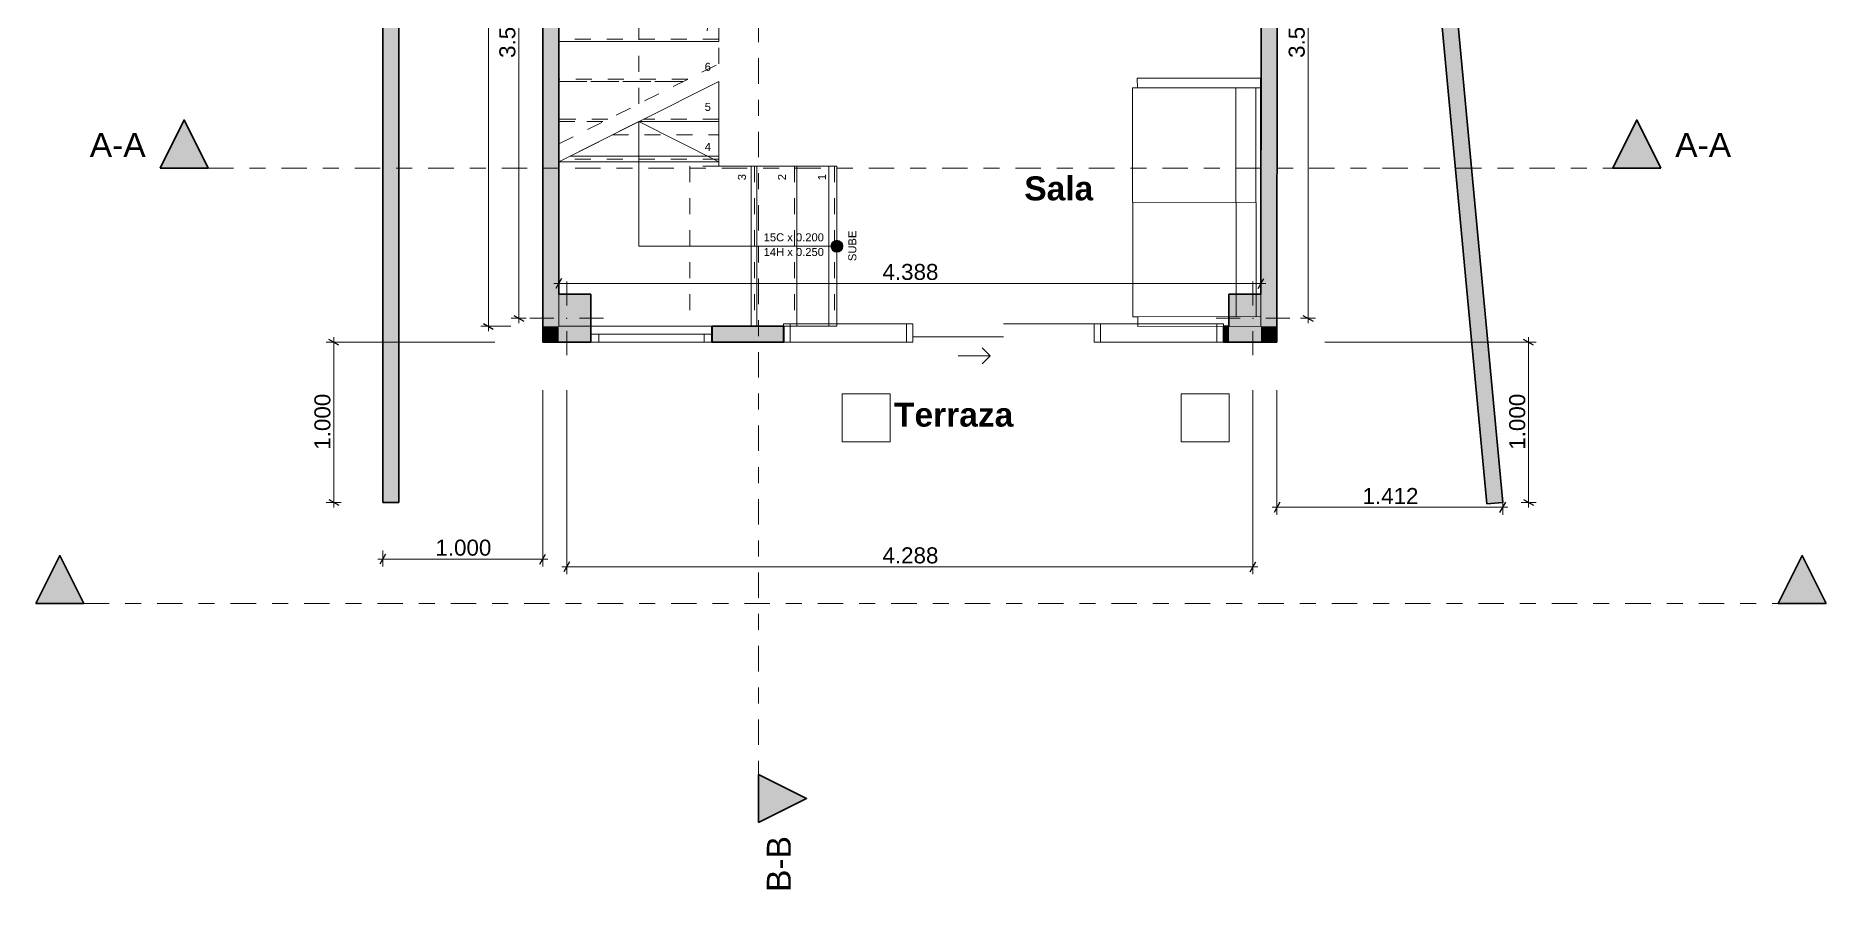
# Model space of a CAD drawing. Header units: metres. Extents: x -2.2 to 9, y -4.4 to 9.
# Drawn here: x -2.17 to 9.02, y -4.42 to 0.91 of the extents above; entities that cross this region are included whole.
import ezdxf

# ---------------------------------------------------------------- set-up
doc = ezdxf.new("R2010")
doc.units = ezdxf.units.M
doc.header["$MEASUREMENT"] = 0
for name, pattern in [('Punto & Rayas', [0.335139, 0.15875, -0.088194, 0, -0.088194]), ('Puntos densos', [0.088194, 0, -0.088194]), ('Rayas Pequeñas', [0.141111, 0.070556, -0.070556])]:
    doc.linetypes.add(name, pattern=pattern)
for name, color, linetype in [('Marcador - Secciones', 7, 'Continuous'), ('Nuevo_Cotas - General', 7, 'Continuous'), ('Nuevo_Estructura - Carga', 7, 'Continuous'), ('Nuevo_Estructura - Escaleras & Barandillas', 7, 'Continuous'), ('Nuevo_Interior - Lámparas', 7, 'Continuous'), ('Nuevo_Interior - Mobiliario', 7, 'Continuous'), ('Nuevo_Puertas ARCHICAD', 7, 'Continuous'), ('Nuevo_Ventanas ARCHICAD', 7, 'Continuous')]:
    doc.layers.add(name, color=color, linetype=linetype)
for name, color, linetype, lineweight, true_color in [('Marcador - Secciones_Pluma_Nº__25', 7, 'Continuous', 35, 0x40a5ff), ('Marcador - Secciones_Pluma_Nº__85', 7, 'Continuous', 20, 0x80c2ff), ('Nuevo_Cotas - General_Pluma_Nº__45', 7, 'Continuous', 25, 0x40a5ff), ('Nuevo_Cotas - General_Pluma_Nº__85', 7, 'Continuous', 20, 0x80c2ff), ('Nuevo_Estructura - Carga_Pluma_Nº__160', 7, 'Continuous', 20, 0xb4a35c), ('Nuevo_Estructura - Carga_Pluma_Nº__28', 7, 'Continuous', 35, 0xa80f02), ('Nuevo_Estructura - Escaleras & Barandillas_Pluma_Nº__71', 171, 'Continuous', 20, 0xaaaaff), ('Nuevo_Estructura - Escaleras & Barandillas_Pluma_Nº__91', 171, 'Continuous', 13, 0xaaaaff), ('Nuevo_Interior - Lámparas_Pluma_Nº__77', 7, 'Continuous', 20, 0xffeb28), ('Nuevo_Interior - Mobiliario_Pluma_Nº__4', 7, 'Continuous', 20, 0x029e21), ('Nuevo_Notas - Textos_Pluma_Nº__86', 7, 'Continuous', 20, 0x5555ff), ('Nuevo_Puertas ARCHICAD_Pluma_Nº__23', 7, 'Continuous', 20, 0xff6600), ('Nuevo_Puertas ARCHICAD_Pluma_Nº__3', 7, 'Continuous', 18, 0xff6600), ('Nuevo_Ventanas ARCHICAD_Pluma_Nº__23', 7, 'Continuous', 20, 0xff6600), ('Nuevo_Ventanas ARCHICAD_Pluma_Nº__3', 7, 'Continuous', 18, 0xff6600)]:
    doc.layers.add(name, color=color, linetype=linetype, lineweight=lineweight, true_color=true_color)
for name, color, linetype, lineweight in [('Nuevo_Cotas - General_Pluma_Nº__46', 5, 'Continuous', 25), ('Nuevo_Estructura - Carga_Pluma_Nº__20', 1, 'Continuous', 0), ('Nuevo_Estructura - Carga_Pluma_Nº__27', 7, 'Continuous', 35), ('Nuevo_Estructura - Escaleras & Barandillas_Pluma_Nº__11', 171, 'Continuous', 18), ('Nuevo_Puertas ARCHICAD_Pluma_Nº__141', 7, 'Continuous', 20), ('Nuevo_Puertas ARCHICAD_Pluma_Nº__27', 7, 'Continuous', 35), ('Nuevo_Ventanas ARCHICAD_Pluma_Nº__27', 7, 'Continuous', 35)]:
    doc.layers.add(name, color=color, linetype=linetype, lineweight=lineweight)
doc.styles.add('Estilo_Generado_1', font='')
doc.styles.add('Estilo_Generado_2', font='')
doc.styles.get('Estilo_Generado_1').set_extended_font_data('Arial')
doc.styles.get('Estilo_Generado_2').set_extended_font_data('Arial', bold=True)
doc.dimstyles.new('Estilo_Generado__1', dxfattribs={"dimtxt": 0.1, "dimasz": 0.0475, "dimexe": 0.18, "dimexo": 0.3, "dimgap": 0.09, "dimtad": 1, "dimtih": 1, "dimtoh": 1, "dimdec": 3, "dimzin": 0, "dimdsep": 46, "dimtxsty": 'Estilo_Generado_1', "dimblk": 'ARROWHEAD_2', "dimblk1": 'ARROWHEAD_2', "dimblk2": 'ARROWHEAD_2', "dimcen": 0.09, "dimclrd": 256, "dimclre": 256, "dimclrt": 5, "dimadec": 0, "dimazin": 0, "dimtfac": 1, "dimtdec": 4, "dimtmove": 0, "dimatfit": 3, "dimfxl": 1, "dimtolj": 1, "dimtzin": 0, "dimarcsym": 0})
doc.dimstyles.new('Estilo_Generado__2', dxfattribs={"dimtxt": 0.1, "dimasz": 0.0475, "dimexe": 0.18, "dimexo": 0.3, "dimgap": 0.09, "dimtad": 1, "dimdec": 3, "dimzin": 0, "dimdsep": 46, "dimtxsty": 'Estilo_Generado_1', "dimblk": 'ARROWHEAD_2', "dimblk1": 'ARROWHEAD_2', "dimblk2": 'ARROWHEAD_2', "dimcen": 0.09, "dimclrd": 256, "dimclre": 256, "dimclrt": 5, "dimadec": 0, "dimazin": 0, "dimtfac": 1, "dimtdec": 4, "dimtmove": 0, "dimatfit": 3, "dimfxl": 1, "dimtolj": 1, "dimtzin": 0, "dimarcsym": 0})

# ---------------------------------------------------------------- blocks, each defined once
blk = doc.blocks.new('Muro_1', base_point=(1, -1))
at = {"layer": 'Nuevo_Estructura - Carga_Pluma_Nº__160', "linetype": 'Continuous', "lineweight": 0, "true_color": 0x5a512e}
blk.add_hatch(color=59, dxfattribs=at).paths.add_polyline_path([(1, -0.7), (1.1, -0.7), (1.1, 1.4), (1, 1.4)])
at = {"layer": 'Nuevo_Estructura - Carga_Pluma_Nº__27', "color": 7, "linetype": 'Continuous', "lineweight": 35, "flags": 128}
for points in [[(1, 1.4), (1, -0.7)], [(1.1, -0.7), (1.1, 1.4)]]:
    blk.add_lwpolyline(points, dxfattribs=at)
blk = doc.blocks.new('Ventana 24_2')
at = {"layer": 'Nuevo_Ventanas ARCHICAD_Pluma_Nº__23', "color": 30, "linetype": 'Continuous', "lineweight": 20, "true_color": 0xff6600}
for p, q in [((-0.761, 0), (-0.686, 0)), ((-0.686, 0), (-0.686, -0.05)), ((0.686, -0.05), (0.686, 0)), ((0.686, 0), (0.761, 0)), ((-0.686, -0.05), (-0.761, -0.05)), ((0.761, -0.05), (0.686, -0.05))]:
    blk.add_line(p, q, dxfattribs=at)
at = {"layer": 'Nuevo_Ventanas ARCHICAD_Pluma_Nº__27', "color": 7, "linetype": 'Continuous', "lineweight": 35}
for p, q in [((-0.761, 0), (-0.761, 0.05)), ((-0.761, -0.05), (-0.761, 0)), ((-0.761, -0.05), (-0.761, 0)), ((0.761, 0), (0.761, 0.05)), ((0.761, -0.05), (0.761, 0)), ((0.761, -0.05), (0.761, 0))]:
    blk.add_line(p, q, dxfattribs=at)
at = {"layer": 'Nuevo_Ventanas ARCHICAD_Pluma_Nº__3', "color": 30, "linetype": 'Continuous', "lineweight": 18, "true_color": 0xff6600}
for p, q in [((-0.761, 0.05), (0.761, 0.05)), ((-0.686, 0), (0.686, 0)), ((-0.761, -0.05), (0.761, -0.05)), ((0.686, -0.05), (-0.686, -0.05))]:
    blk.add_line(p, q, dxfattribs=at)
blk = doc.blocks.new('Muro_3', base_point=(5.589, 2.893))
at = {"layer": 'Nuevo_Estructura - Carga_Pluma_Nº__160', "linetype": 'Continuous', "lineweight": 0, "true_color": 0x5a512e}
for points in [[(5.488, -0.7), (5.588, -0.7), (5.588, -0.9), (5.588, -0.9), (5.589, 1.099), (5.489, 1.099)], [(5.588, -0.9), (5.588, -1), (5.588, -0.9)]]:
    blk.add_hatch(color=59, dxfattribs=at).paths.add_polyline_path(points)
at = {"layer": 'Nuevo_Estructura - Carga_Pluma_Nº__27', "color": 7, "linetype": 'Continuous', "lineweight": 35}
for p, q in [((5.539, 2.622), (5.489, 2.622)), ((5.589, 2.622), (5.539, 2.622)), ((5.539, 1.099), (5.489, 1.099)), ((5.589, 1.099), (5.539, 1.099))]:
    blk.add_line(p, q, dxfattribs=at)
at = {"layer": 'Nuevo_Estructura - Carga_Pluma_Nº__27', "color": 7, "linetype": 'Continuous', "lineweight": 35, "flags": 128}
for points in [[(5.489, 1.099), (5.488, -0.7)], [(5.588, -1), (5.589, 1.099)]]:
    blk.add_lwpolyline(points, dxfattribs=at)
at = {"layer": 'Nuevo_Ventanas ARCHICAD', "color": 21, "linetype": 'Continuous', "lineweight": 18, "true_color": 0xff9955, "xscale": -0.9999999999999999, "rotation": 89.98448335659225}
blk.add_blockref('Ventana 24_2', (5.539, 1.86), dxfattribs=at)
blk = doc.blocks.new('Ventana Vertical Multi-Faja 24')
at = {"layer": 'Nuevo_Ventanas ARCHICAD_Pluma_Nº__23', "color": 30, "linetype": 'Continuous', "lineweight": 20, "true_color": 0xff6600}
for p, q in [((-0.379, 0), (-0.329, 0)), ((-0.329, 0), (-0.329, -0.05)), ((0.329, -0.05), (0.329, 0)), ((0.329, 0), (0.379, 0)), ((-0.329, -0.05), (-0.379, -0.05)), ((0.379, -0.05), (0.329, -0.05))]:
    blk.add_line(p, q, dxfattribs=at)
at = {"layer": 'Nuevo_Ventanas ARCHICAD_Pluma_Nº__27', "color": 7, "linetype": 'Continuous', "lineweight": 35}
for p, q in [((-0.379, 0), (-0.379, 0.05)), ((-0.379, -0.05), (-0.379, 0)), ((-0.379, -0.05), (-0.379, 0)), ((0.379, 0), (0.379, 0.05)), ((0.379, -0.05), (0.379, 0)), ((0.379, -0.05), (0.379, 0))]:
    blk.add_line(p, q, dxfattribs=at)
at = {"layer": 'Nuevo_Ventanas ARCHICAD_Pluma_Nº__3', "color": 30, "linetype": 'Continuous', "lineweight": 18, "true_color": 0xff6600}
for p, q in [((-0.379, 0.05), (0.379, 0.05)), ((-0.329, 0), (0.329, 0)), ((-0.379, -0.05), (0.379, -0.05)), ((0.329, -0.05), (-0.329, -0.05))]:
    blk.add_line(p, q, dxfattribs=at)
blk = doc.blocks.new('Puerta Corredera con 2 Tarjas Vert 24')
at = {"layer": 'Nuevo_Puertas ARCHICAD_Pluma_Nº__141', "color": 7, "linetype": 'Continuous', "lineweight": 20}
for p, q in [((-0.283, -0.2), (-0.083, -0.2)), ((-0.083, -0.2), (-0.133, -0.15)), ((-0.083, -0.2), (-0.133, -0.25))]:
    blk.add_line(p, q, dxfattribs=at)
at = {"layer": 'Nuevo_Puertas ARCHICAD_Pluma_Nº__23', "color": 30, "linetype": 'Continuous', "lineweight": 20, "true_color": 0xff6600}
for p, q in [((-1.334, 0), (-1.374, 0)), ((-1.374, 0), (-1.374, -0.115)), ((-1.334, -0.115), (-1.334, 0)), ((-0.566, 0), (-0.606, 0)), ((-0.606, 0), (-0.606, -0.115)), ((-0.566, -0.115), (-0.566, 0)), ((0.606, 0), (0.566, 0)), ((0.566, 0), (0.566, -0.115)), ((0.606, -0.115), (0.606, 0)), ((1.374, 0), (1.334, 0)), ((1.334, 0), (1.334, -0.115)), ((1.374, -0.115), (1.374, 0)), ((-1.374, -0.115), (-1.334, -0.115)), ((-0.606, -0.115), (-0.566, -0.115)), ((0.566, -0.115), (0.606, -0.115)), ((1.334, -0.115), (1.374, -0.115))]:
    blk.add_line(p, q, dxfattribs=at)
at = {"layer": 'Nuevo_Puertas ARCHICAD_Pluma_Nº__23', "color": 30, "linetype": 'Continuous', "lineweight": 20, "true_color": 0xff6600, "flags": 128}
for points in [[(-1.334, -0.115), (-0.606, -0.115), (-0.606, 0), (-1.334, 0)], [(1.334, 0), (0.606, 0), (0.606, -0.115), (1.334, -0.115)]]:
    blk.add_lwpolyline(points, close=True, dxfattribs=at)
at = {"layer": 'Nuevo_Puertas ARCHICAD_Pluma_Nº__27', "color": 7, "linetype": 'Continuous', "lineweight": 35}
for p, q in [((-1.374, -0.015), (-1.411, -0.015)), ((-1.374, -0.015), (-1.411, -0.015)), ((-1.374, -0.115), (-1.374, -0.015)), ((-1.374, -0.115), (-1.374, -0.015)), ((1.374, -0.115), (1.374, -0.015)), ((1.374, -0.115), (1.374, -0.015)), ((1.374, -0.015), (1.411, -0.015)), ((1.374, -0.015), (1.411, -0.015)), ((-1.374, -0.115), (-1.411, -0.115)), ((-1.374, -0.115), (-1.411, -0.115)), ((1.374, -0.115), (1.411, -0.115)), ((1.374, -0.115), (1.411, -0.115))]:
    blk.add_line(p, q, dxfattribs=at)
at = {"layer": 'Nuevo_Puertas ARCHICAD_Pluma_Nº__3', "color": 30, "linetype": 'Continuous', "lineweight": 18, "true_color": 0xff6600}
for p, q in [((0.566, 0), (0, 0)), ((0, -0.08), (-0.566, -0.08))]:
    blk.add_line(p, q, dxfattribs=at)
blk = doc.blocks.new('Muro_4', base_point=(5.588, -1))
at = {"layer": 'Nuevo_Estructura - Carga_Pluma_Nº__160', "linetype": 'Continuous', "lineweight": 0, "true_color": 0x5a512e}
for points in [[(2.057, -0.9), (2.057, -1), (2.506, -1), (2.506, -0.9)], [(5.253, -0.9), (5.253, -1), (5.288, -1), (5.288, -0.9)]]:
    blk.add_hatch(color=59, dxfattribs=at).paths.add_polyline_path(points)
at = {"layer": 'Nuevo_Estructura - Carga_Pluma_Nº__27', "color": 7, "linetype": 'Continuous', "lineweight": 35}
for p, q in [((1.3, -0.95), (1.3, -0.9)), ((1.3, -1), (1.3, -0.95)), ((2.057, -0.95), (2.057, -0.9)), ((2.057, -1), (2.057, -0.95)), ((2.506, -0.9), (2.469, -0.9)), ((2.506, -1), (2.469, -1)), ((2.506, -1), (2.506, -0.9)), ((5.253, -0.9), (5.29, -0.9)), ((5.253, -1), (5.253, -0.9)), ((5.253, -1), (5.29, -1))]:
    blk.add_line(p, q, dxfattribs=at)
at = {"layer": 'Nuevo_Estructura - Carga_Pluma_Nº__27', "color": 7, "linetype": 'Continuous', "lineweight": 35, "flags": 128}
for points in [[(2.506, -0.9), (2.057, -0.9)], [(2.057, -1), (2.506, -1)], [(5.288, -0.9), (5.253, -0.9)], [(5.253, -1), (5.288, -1)]]:
    blk.add_lwpolyline(points, dxfattribs=at)
at = {"layer": 'Nuevo_Puertas ARCHICAD', "color": 21, "linetype": 'Continuous', "lineweight": 18, "true_color": 0xff9955}
blk.add_blockref('Puerta Corredera con 2 Tarjas Vert 24', (3.879, -0.885), dxfattribs=at)
at = {"layer": 'Nuevo_Ventanas ARCHICAD', "color": 21, "linetype": 'Continuous', "lineweight": 18, "true_color": 0xff9955}
blk.add_blockref('Ventana Vertical Multi-Faja 24', (1.679, -0.95), dxfattribs=at)
blk = doc.blocks.new('Muro_5', base_point=(0, -2))
at = {"layer": 'Nuevo_Estructura - Carga_Pluma_Nº__160', "linetype": 'Continuous', "lineweight": 0, "true_color": 0x5a512e}
blk.add_hatch(color=59, dxfattribs=at).paths.add_polyline_path([(0, 8.289), (0, -2), (0.1, -2), (0.1, 8.241)])
at = {"layer": 'Nuevo_Estructura - Carga_Pluma_Nº__27', "color": 7, "linetype": 'Continuous', "lineweight": 35, "flags": 128}
for points in [[(0, 8.4), (0, -2)], [(0.1, -2), (0.1, 8.241)], [(0.1, -2), (0, -2)]]:
    blk.add_lwpolyline(points, dxfattribs=at)
blk = doc.blocks.new('Muro_7', base_point=(6.309, 5.368))
at = {"layer": 'Nuevo_Estructura - Carga_Pluma_Nº__160', "linetype": 'Continuous', "lineweight": 0, "true_color": 0x5a512e}
blk.add_hatch(color=59, dxfattribs=at).paths.add_polyline_path([(6.215, 5.302), (6.9, -2.009), (7, -2), (6.32, 5.251)])
at = {"layer": 'Nuevo_Estructura - Carga_Pluma_Nº__27', "color": 7, "linetype": 'Continuous', "lineweight": 35, "flags": 128}
for points in [[(6.215, 5.302), (6.9, -2.009)], [(7, -2), (6.32, 5.251)], [(6.9, -2.009), (7, -2)]]:
    blk.add_lwpolyline(points, dxfattribs=at)
blk = doc.blocks.new('Sofá Bambú 24')
at = {"layer": 'Nuevo_Interior - Mobiliario_Pluma_Nº__4', "color": 104, "linetype": 'Continuous', "lineweight": 20, "true_color": 0x029e21}
for p, q in [((0.06, 0.8), (0, 0.8)), ((0, 0.8), (0, 0.03)), ((0.06, 0.03), (0.06, 0.8)), ((0.06, 0.8), (1.49, 0.8)), ((1.55, 0.8), (1.49, 0.8)), ((1.49, 0.8), (1.49, 0.03)), ((1.55, 0.03), (1.55, 0.8)), ((0.06, 0.77), (1.49, 0.77)), ((0.775, 0), (0.775, 0.77)), ((0.06, 0.645), (1.49, 0.645)), ((0, 0.03), (0.06, 0.03)), ((0.06, 0), (0.06, 0.03)), ((0.06, 0), (1.49, 0)), ((1.49, 0.03), (1.55, 0.03)), ((1.49, 0), (1.49, 0.03))]:
    blk.add_line(p, q, dxfattribs=at)
blk = doc.blocks.new('Lámpara Techo 00 24')
at = {"layer": 'Nuevo_Interior - Lámparas_Pluma_Nº__77', "color": 2, "linetype": 'Continuous', "lineweight": 20, "true_color": 0xffeb28, "flags": 128}
blk.add_lwpolyline([(-0.15, -0.15), (0.15, -0.15), (0.15, 0.15), (-0.15, 0.15)], close=True, dxfattribs=at)
blk = doc.blocks.new('*D26')
at = {"layer": 'Nuevo_Cotas - General_Pluma_Nº__45', "color": 161, "linetype": 'Continuous', "lineweight": 25, "true_color": 0x40a5ff}
for p, q in [((0.018, -2.323), (-0.018, -2.385)), ((0.982, -2.385), (1.018, -2.323))]:
    blk.add_line(p, q, dxfattribs=at)
at = {"layer": 'Nuevo_Cotas - General_Pluma_Nº__85', "color": 151, "linetype": 'Continuous', "lineweight": 20, "true_color": 0x80c2ff}
for p, q in [((1, -2.401), (1, -1.3)), ((0, -2.401), (0, -2.3)), ((-0.031, -2.354), (0, -2.354)), ((0, -2.354), (1, -2.354)), ((1, -2.354), (1.031, -2.354))]:
    blk.add_line(p, q, dxfattribs=at)
at = {"layer": 'Nuevo_Cotas - General_Pluma_Nº__46', "color": 5, "lineweight": 25, "insert": (0.329, -2.334), "char_height": 0.1, "attachment_point": 7, "style": 'Estilo_Generado_1'}
blk.add_mtext('\\A1;{\\pql;\\fArial|b0|i0|c0|p34;1.000}', dxfattribs=at)
blk = doc.blocks.new('ARROWHEAD_2')
at = {"color": 0, "linetype": 'Continuous', "lineweight": 0}
for p, q in [((0, 0), (-1, 0)), ((-0.38, -0.66), (0.38, 0.66))]:
    blk.add_line(p, q, dxfattribs=at)
blk = doc.blocks.new('*D27')
at = {"layer": 'Nuevo_Cotas - General_Pluma_Nº__45', "color": 161, "linetype": 'Continuous', "lineweight": 25, "true_color": 0x40a5ff}
for p, q in [((-0.275, -1.018), (-0.338, -0.982)), ((-0.338, -1.982), (-0.275, -2.018))]:
    blk.add_line(p, q, dxfattribs=at)
at = {"layer": 'Nuevo_Cotas - General_Pluma_Nº__85', "color": 151, "linetype": 'Continuous', "lineweight": 20, "true_color": 0x80c2ff}
for p, q in [((0.7, -1), (-0.353, -1)), ((-0.306, -1), (-0.306, -0.969)), ((-0.306, -2), (-0.306, -1)), ((-0.259, -2), (-0.353, -2)), ((-0.306, -2.031), (-0.306, -2))]:
    blk.add_line(p, q, dxfattribs=at)
at = {"layer": 'Nuevo_Cotas - General_Pluma_Nº__46', "color": 5, "lineweight": 25, "insert": (-0.326, -1.671), "char_height": 0.1, "attachment_point": 7, "rotation": 90, "style": 'Estilo_Generado_1'}
blk.add_mtext('\\A1;{\\pql;\\fArial|b0|i0|c0|p34;1.000}', dxfattribs=at)
blk = doc.blocks.new('*D29')
at = {"layer": 'Nuevo_Cotas - General_Pluma_Nº__45', "color": 161, "linetype": 'Continuous', "lineweight": 25, "true_color": 0x40a5ff}
for p, q in [((7.192, -1.018), (7.13, -0.982)), ((7.13, -1.982), (7.192, -2.018))]:
    blk.add_line(p, q, dxfattribs=at)
at = {"layer": 'Nuevo_Cotas - General_Pluma_Nº__85', "color": 151, "linetype": 'Continuous', "lineweight": 20, "true_color": 0x80c2ff}
for p, q in [((7.208, -1), (5.888, -1)), ((7.161, -1), (7.161, -0.969)), ((7.161, -2), (7.161, -1)), ((7.208, -2), (7.114, -2)), ((7.161, -2.031), (7.161, -2))]:
    blk.add_line(p, q, dxfattribs=at)
at = {"layer": 'Nuevo_Cotas - General_Pluma_Nº__46', "color": 5, "lineweight": 25, "insert": (7.141, -1.671), "char_height": 0.1, "attachment_point": 7, "rotation": 90, "style": 'Estilo_Generado_1'}
blk.add_mtext('\\A1;{\\pql;\\fArial|b0|i0|c0|p34;1.000}', dxfattribs=at)
blk = doc.blocks.new('*D30')
at = {"layer": 'Nuevo_Cotas - General_Pluma_Nº__45', "color": 161, "linetype": 'Continuous', "lineweight": 25, "true_color": 0x40a5ff}
for p, q in [((1.118, -0.601), (1.082, -0.664)), ((5.47, -0.664), (5.506, -0.601))]:
    blk.add_line(p, q, dxfattribs=at)
at = {"layer": 'Nuevo_Cotas - General_Pluma_Nº__85', "color": 151, "linetype": 'Continuous', "lineweight": 20, "true_color": 0x80c2ff}
for p, q in [((1.069, -0.632), (1.1, -0.632)), ((1.1, -0.679), (1.1, -0.586)), ((1.1, -0.632), (5.488, -0.632)), ((5.488, -0.679), (5.488, -0.586)), ((5.488, -0.632), (5.519, -0.632))]:
    blk.add_line(p, q, dxfattribs=at)
at = {"layer": 'Nuevo_Cotas - General_Pluma_Nº__46', "color": 5, "lineweight": 25, "insert": (3.123, -0.612), "char_height": 0.1, "attachment_point": 7, "style": 'Estilo_Generado_1'}
blk.add_mtext('\\A1;{\\pql;\\fArial|b0|i0|c0|p34;4.388}', dxfattribs=at)
blk = doc.blocks.new('*D31')
at = {"layer": 'Nuevo_Cotas - General_Pluma_Nº__45', "color": 161, "linetype": 'Continuous', "lineweight": 25, "true_color": 0x40a5ff}
for p, q in [((0.691, 5.213), (0.629, 5.249)), ((0.629, -0.882), (0.691, -0.918))]:
    blk.add_line(p, q, dxfattribs=at)
at = {"layer": 'Nuevo_Cotas - General_Pluma_Nº__85', "color": 151, "linetype": 'Continuous', "lineweight": 20, "true_color": 0x80c2ff}
for p, q in [((0.66, 5.231), (0.66, 5.262)), ((0.8, 5.231), (0.613, 5.231)), ((0.66, -0.9), (0.66, 5.231)), ((0.8, -0.9), (0.613, -0.9)), ((0.66, -0.931), (0.66, -0.9))]:
    blk.add_line(p, q, dxfattribs=at)
at = {"layer": 'Nuevo_Cotas - General_Pluma_Nº__46', "color": 5, "lineweight": 25, "insert": (0.64, 1.995), "char_height": 0.1, "attachment_point": 7, "rotation": 90, "style": 'Estilo_Generado_1'}
blk.add_mtext('\\A1;{\\pql;\\fArial|b0|i0|c0|p34;6.131}', dxfattribs=at)
blk = doc.blocks.new('*D33')
at = {"layer": 'Nuevo_Cotas - General_Pluma_Nº__45', "color": 161, "linetype": 'Continuous', "lineweight": 25, "true_color": 0x40a5ff}
for p, q in [((5.606, -1.999), (5.57, -2.062)), ((6.982, -2.062), (7.018, -1.999))]:
    blk.add_line(p, q, dxfattribs=at)
at = {"layer": 'Nuevo_Cotas - General_Pluma_Nº__85', "color": 151, "linetype": 'Continuous', "lineweight": 20, "true_color": 0x80c2ff}
for p, q in [((5.588, -2.077), (5.588, -1.3)), ((7, -2.077), (7, -1.984)), ((5.558, -2.03), (5.588, -2.03)), ((5.588, -2.03), (7, -2.03)), ((7, -2.03), (7.031, -2.03))]:
    blk.add_line(p, q, dxfattribs=at)
at = {"layer": 'Nuevo_Cotas - General_Pluma_Nº__46', "color": 5, "lineweight": 25, "insert": (6.123, -2.01), "char_height": 0.1, "attachment_point": 7, "style": 'Estilo_Generado_1'}
blk.add_mtext('\\A1;{\\pql;\\fArial|b0|i0|c0|p34;1.412}', dxfattribs=at)
blk = doc.blocks.new('*D34')
at = {"layer": 'Nuevo_Cotas - General_Pluma_Nº__45', "color": 161, "linetype": 'Continuous', "lineweight": 25, "true_color": 0x40a5ff}
for p, q in [((0.881, 2.725), (0.819, 2.761)), ((0.819, -0.832), (0.881, -0.868))]:
    blk.add_line(p, q, dxfattribs=at)
at = {"layer": 'Nuevo_Cotas - General_Pluma_Nº__85', "color": 151, "linetype": 'Continuous', "lineweight": 20, "true_color": 0x80c2ff}
for p, q in [((0.897, 2.743), (0.803, 2.743)), ((0.85, 2.743), (0.85, 2.774)), ((0.85, -0.85), (0.85, 2.743)), ((0.897, -0.85), (0.803, -0.85)), ((0.85, -0.881), (0.85, -0.85))]:
    blk.add_line(p, q, dxfattribs=at)
at = {"layer": 'Nuevo_Cotas - General_Pluma_Nº__46', "color": 5, "lineweight": 25, "insert": (0.83, 0.776), "char_height": 0.1, "attachment_point": 7, "rotation": 90, "style": 'Estilo_Generado_1'}
blk.add_mtext('\\A1;{\\pql;\\fArial|b0|i0|c0|p34;3.593}', dxfattribs=at)
blk = doc.blocks.new('*D35')
at = {"layer": 'Nuevo_Cotas - General_Pluma_Nº__45', "color": 161, "linetype": 'Continuous', "lineweight": 25, "true_color": 0x40a5ff}
for p, q in [((5.815, 2.725), (5.752, 2.761)), ((5.751, -0.832), (5.814, -0.868))]:
    blk.add_line(p, q, dxfattribs=at)
at = {"layer": 'Nuevo_Cotas - General_Pluma_Nº__85', "color": 151, "linetype": 'Continuous', "lineweight": 20, "true_color": 0x80c2ff}
for p, q in [((5.737, 2.743), (5.831, 2.743)), ((5.784, 2.743), (5.783, -0.85)), ((5.784, 2.774), (5.784, 2.743)), ((5.736, -0.85), (5.829, -0.85)), ((5.783, -0.85), (5.783, -0.881))]:
    blk.add_line(p, q, dxfattribs=at)
at = {"layer": 'Nuevo_Cotas - General_Pluma_Nº__46', "color": 5, "lineweight": 25, "insert": (5.763, 0.776), "char_height": 0.1, "attachment_point": 7, "rotation": 89.9832, "style": 'Estilo_Generado_1'}
blk.add_mtext('\\A1;{\\pql;\\fArial|b0|i0|c0|p34;3.593}', dxfattribs=at)
blk = doc.blocks.new('*D37')
at = {"layer": 'Nuevo_Cotas - General_Pluma_Nº__45', "color": 161, "linetype": 'Continuous', "lineweight": 25, "true_color": 0x40a5ff}
for p, q in [((1.168, -2.371), (1.132, -2.433)), ((5.42, -2.433), (5.456, -2.371))]:
    blk.add_line(p, q, dxfattribs=at)
at = {"layer": 'Nuevo_Cotas - General_Pluma_Nº__85', "color": 151, "linetype": 'Continuous', "lineweight": 20, "true_color": 0x80c2ff}
for p, q in [((1.15, -2.449), (1.15, -1.3)), ((5.438, -2.449), (5.438, -1.3)), ((1.119, -2.402), (1.15, -2.402)), ((1.15, -2.402), (5.438, -2.402)), ((5.438, -2.402), (5.469, -2.402))]:
    blk.add_line(p, q, dxfattribs=at)
at = {"layer": 'Nuevo_Cotas - General_Pluma_Nº__46', "color": 5, "lineweight": 25, "insert": (3.123, -2.382), "char_height": 0.1, "attachment_point": 7, "style": 'Estilo_Generado_1'}
blk.add_mtext('\\A1;{\\pql;\\fArial|b0|i0|c0|p34;4.288}', dxfattribs=at)
blk = doc.blocks.new('Plano de Corte_1', base_point=(-1.242, 0.088))
at = {"layer": 'Marcador - Secciones_Pluma_Nº__25', "linetype": 'Continuous', "lineweight": 35, "true_color": 0x40a5ff}
for points in [[(-1.392, 0.088), (-1.092, 0.088), (-1.242, 0.388)], [(7.987, 0.088), (7.837, 0.388), (7.687, 0.088)]]:
    blk.add_hatch(color=161, dxfattribs=at).paths.add_polyline_path(points)
at = {"layer": 'Marcador - Secciones_Pluma_Nº__25', "color": 161, "linetype": 'Continuous', "lineweight": 35, "true_color": 0x40a5ff, "flags": 128}
for points in [[(-1.392, 0.088), (-1.092, 0.088), (-1.242, 0.388)], [(7.987, 0.088), (7.687, 0.088), (7.837, 0.388)]]:
    blk.add_lwpolyline(points, close=True, dxfattribs=at)
at = {"layer": 'Marcador - Secciones_Pluma_Nº__85', "color": 151, "linetype": 'Punto & Rayas', "lineweight": 20, "true_color": 0x80c2ff}
blk.add_line((-1.092, 0.088), (7.687, 0.088), dxfattribs=at)
at = {"layer": 'Marcador - Secciones_Pluma_Nº__25', "color": 161, "lineweight": 35, "true_color": 0x40a5ff, "char_height": 0.15, "style": 'Estilo_Generado_1'}
for s, insert, attachment_point in [('\\A1;{\\pqr;\\pt0;\\fArial|b0|i0|c0|p34;A-A}', (-1.482, 0.157), 9), ('\\A1;{\\pql;\\pt0;\\fArial|b0|i0|c0|p34;A-A}', (8.077, 0.157), 7)]:
    blk.add_mtext(s, dxfattribs=dict(at, insert=insert, attachment_point=attachment_point))
blk = doc.blocks.new('Plano de Corte_2', base_point=(2.348, 7.346))
at = {"layer": 'Marcador - Secciones_Pluma_Nº__25', "linetype": 'Continuous', "lineweight": 35, "true_color": 0x40a5ff}
blk.add_hatch(color=161, dxfattribs=at).paths.add_polyline_path([(2.348, -4), (2.648, -3.85), (2.348, -3.7)])
at = {"layer": 'Marcador - Secciones_Pluma_Nº__25', "color": 161, "linetype": 'Continuous', "lineweight": 35, "true_color": 0x40a5ff, "flags": 128}
blk.add_lwpolyline([(2.348, -4), (2.348, -3.7), (2.648, -3.85)], close=True, dxfattribs=at)
at = {"layer": 'Marcador - Secciones_Pluma_Nº__85', "color": 151, "linetype": 'Punto & Rayas', "lineweight": 20, "true_color": 0x80c2ff}
blk.add_line((2.348, 7.196), (2.348, -3.7), dxfattribs=at)
at = {"layer": 'Marcador - Secciones_Pluma_Nº__25', "color": 161, "lineweight": 35, "true_color": 0x40a5ff, "insert": (2.55, -4.433), "char_height": 0.15, "attachment_point": 7, "rotation": 90, "style": 'Estilo_Generado_1'}
blk.add_mtext('\\A1;{\\pql;\\pt0;\\fArial|b0|i0|c0|p34;B-B}', dxfattribs=at)
blk = doc.blocks.new('Plano de Corte_3', base_point=(-2.018, -2.632))
at = {"layer": 'Marcador - Secciones_Pluma_Nº__25', "linetype": 'Continuous', "lineweight": 35, "true_color": 0x40a5ff}
for points in [[(-2.168, -2.632), (-1.868, -2.632), (-2.018, -2.332)], [(9.021, -2.632), (8.871, -2.332), (8.721, -2.632)]]:
    blk.add_hatch(color=161, dxfattribs=at).paths.add_polyline_path(points)
at = {"layer": 'Marcador - Secciones_Pluma_Nº__25', "color": 161, "linetype": 'Continuous', "lineweight": 35, "true_color": 0x40a5ff, "flags": 128}
for points in [[(-2.168, -2.632), (-1.868, -2.632), (-2.018, -2.332)], [(9.021, -2.632), (8.721, -2.632), (8.871, -2.332)]]:
    blk.add_lwpolyline(points, close=True, dxfattribs=at)
at = {"layer": 'Marcador - Secciones_Pluma_Nº__85', "color": 151, "linetype": 'Punto & Rayas', "lineweight": 20, "true_color": 0x80c2ff}
blk.add_line((-1.868, -2.632), (8.721, -2.632), dxfattribs=at)
blk = doc.blocks.new('Escalera_1')
at = {"layer": 'Nuevo_Estructura - Escaleras & Barandillas_Pluma_Nº__71', "linetype": 'Continuous', "lineweight": 20, "true_color": 0xaaaaff}
blk.add_hatch(color=161, dxfattribs=at).paths.add_polyline_path([(2.838, -0.363, 1), (2.838, -0.438, 1)])
at = {"layer": 'Nuevo_Estructura - Escaleras & Barandillas_Pluma_Nº__11', "color": 171, "linetype": 'Continuous', "lineweight": 18}
for p, q in [((1.1, 0.128), (2.1, 0.628)), ((2.1, 0.378), (2.1, 0.628)), ((1.6, 0.378), (1.1, 0.128)), ((2.1, 0.378), (1.6, 0.378)), ((1.6, 0.378), (2.1, 0.378)), ((1.6, 0.128), (1.6, 0.378)), ((2.1, 0.128), (1.6, 0.378)), ((2.1, 0.128), (2.1, 0.378)), ((2.1, 0.128), (1.1, 0.128)), ((1.1, 0.128), (1.1, -0.9)), ((1.1, 0.128), (2.1, 0.128)), ((1.6, -0.4), (1.6, 0.128)), ((2.1, 0.1), (2.1, 0.128)), ((2.338, 0.1), (2.1, 0.1)), ((2.338, 0.1), (2.338, -0.9)), ((2.588, 0.1), (2.338, 0.1)), ((2.338, -0.9), (2.338, 0.1)), ((2.838, 0.1), (2.588, 0.1)), ((2.588, 0.1), (2.588, -0.9)), ((2.588, -0.9), (2.588, 0.1)), ((2.838, -0.9), (2.838, 0.1)), ((2.338, -0.4), (1.6, -0.4)), ((2.588, -0.4), (2.338, -0.4)), ((2.838, -0.4), (2.588, -0.4)), ((1.1, -0.9), (2.338, -0.9)), ((2.338, -0.9), (2.588, -0.9)), ((2.588, -0.9), (2.838, -0.9))]:
    blk.add_line(p, q, dxfattribs=at)
at = {"layer": 'Nuevo_Estructura - Escaleras & Barandillas_Pluma_Nº__11', "color": 171, "linetype": 'Continuous', "lineweight": 18, "flags": 128}
blk.add_lwpolyline([(2.838, -0.363, 1), (2.838, -0.438, 1)], format="xyb", close=True, dxfattribs=at)
at = {"layer": 'Nuevo_Estructura - Escaleras & Barandillas_Pluma_Nº__91', "color": 161, "linetype": 'Rayas Pequeñas', "lineweight": 13, "true_color": 0xaaaaff}
for p, q in [((2.1, 3.128), (1.1, 3.128)), ((1.1, 3.128), (1.1, 2.878)), ((1.6, 3.128), (1.1, 2.878)), ((1.6, 2.878), (1.6, 3.128)), ((2.1, 2.878), (1.6, 3.128)), ((2.1, 2.878), (2.1, 3.128)), ((2.1, 2.893), (1.1, 2.893)), ((2.1, 2.878), (1.1, 2.878)), ((1.1, 2.878), (1.1, 2.628)), ((1.1, 2.878), (2.1, 2.878)), ((1.6, 0.489), (1.6, 2.878)), ((2.1, 2.628), (2.1, 2.878)), ((2.1, 2.643), (1.1, 2.643)), ((2.1, 2.628), (1.1, 2.628)), ((1.1, 2.628), (1.1, 2.378)), ((1.1, 2.628), (2.1, 2.628)), ((2.1, 2.378), (2.1, 2.628)), ((2.1, 2.393), (1.1, 2.393)), ((2.1, 2.378), (1.1, 2.378)), ((1.1, 2.378), (1.1, 2.128)), ((1.1, 2.378), (2.1, 2.378)), ((2.1, 2.128), (2.1, 2.378)), ((2.1, 2.143), (1.1, 2.143)), ((2.1, 2.128), (1.1, 2.128)), ((1.1, 2.128), (1.1, 1.878)), ((1.1, 2.128), (2.1, 2.128)), ((2.1, 1.878), (2.1, 2.128)), ((2.1, 1.893), (1.1, 1.893)), ((2.1, 1.878), (1.1, 1.878)), ((1.1, 1.878), (1.1, 1.628)), ((1.1, 1.878), (2.1, 1.878)), ((2.1, 1.628), (2.1, 1.878)), ((2.1, 1.643), (1.1, 1.643)), ((2.1, 1.628), (1.1, 1.628)), ((1.1, 1.628), (1.1, 1.378)), ((1.1, 1.628), (2.1, 1.628)), ((2.1, 1.378), (2.1, 1.628)), ((2.1, 1.393), (1.1, 1.393)), ((2.1, 1.378), (1.1, 1.378)), ((1.1, 1.378), (1.1, 1.128)), ((1.1, 1.378), (2.1, 1.378)), ((2.1, 1.128), (2.1, 1.378)), ((2.1, 1.143), (1.1, 1.143)), ((2.1, 1.128), (1.1, 1.128)), ((1.1, 1.128), (1.1, 0.878)), ((1.1, 1.128), (2.1, 1.128)), ((2.1, 0.878), (2.1, 1.128)), ((2.1, 0.893), (1.1, 0.893)), ((2.1, 0.878), (1.1, 0.878)), ((1.1, 0.878), (1.1, 0.628)), ((1.1, 0.878), (2.1, 0.878)), ((2.1, 0.739), (2.1, 0.878)), ((1.1, 0.239), (2.1, 0.739)), ((1.906, 0.643), (1.1, 0.643)), ((1.876, 0.628), (1.1, 0.628)), ((1.1, 0.628), (1.1, 0.378)), ((1.1, 0.628), (1.876, 0.628)), ((1.406, 0.393), (1.1, 0.393)), ((1.376, 0.378), (1.1, 0.378)), ((1.1, 0.378), (1.1, 0.239)), ((1.1, 0.378), (1.376, 0.378)), ((2.1, 0.393), (1.63, 0.393)), ((1.435, 0.295), (2.1, 0.295)), ((2.1, 0.143), (1.13, 0.143)), ((2.1, 0.1), (1.92, 0.1)), ((1.92, 0.1), (1.92, -0.9)), ((2.323, 0.1), (2.323, -0.9)), ((2.573, 0.1), (2.573, -0.9)), ((2.823, 0.1), (2.823, -0.9))]:
    blk.add_line(p, q, dxfattribs=at)
at = {"layer": 'Nuevo_Estructura - Escaleras & Barandillas_Pluma_Nº__91', "color": 161, "linetype": 'Continuous', "lineweight": 13, "true_color": 0xaaaaff}
for p, q in [((2.1, 0.128), (2.1, 0.628)), ((1.1, 0.128), (1.1, -0.9)), ((1.17, 0.163), (2.1, 0.163)), ((2.1, 0.1), (2.1, 0.128)), ((2.303, 0.1), (2.1, 0.1)), ((2.338, 0.1), (2.303, 0.1)), ((2.303, -0.9), (2.303, 0.1)), ((2.788, 0.1), (2.338, 0.1)), ((2.788, -0.9), (2.788, 0.1)), ((1.1, -0.9), (1.92, -0.9)), ((1.92, -0.9), (2.303, -0.9)), ((2.303, -0.9), (2.338, -0.9)), ((2.338, -0.9), (2.788, -0.9))]:
    blk.add_line(p, q, dxfattribs=at)
at = {"layer": 'Nuevo_Estructura - Escaleras & Barandillas_Pluma_Nº__71', "color": 161, "lineweight": 20, "true_color": 0xaaaaff, "char_height": 0.05, "style": 'Estilo_Generado_1'}
for s, insert, attachment_point in [('\\A1;{\\pql;\\fArial|b0|i0|c0|p34;BAJA}', (1.514, 3.23), 4), ('\\A1;{\\pql;\\fArial|b0|i0|c0|p34;15}', (1.974, 2.97), 4), ('\\A1;{\\pql;\\fArial|b0|i0|c0|p34;14}', (1.974, 2.72), 4), ('\\A1;{\\pql;\\fArial|b0|i0|c0|p34;13}', (1.974, 2.47), 4), ('\\A1;{\\pql;\\fArial|b0|i0|c0|p34;12}', (1.974, 2.22), 4), ('\\A1;{\\pql;\\fArial|b0|i0|c0|p34;11}', (1.979, 1.97), 4), ('\\A1;{\\pql;\\fArial|b0|i0|c0|p34;10}', (1.974, 1.72), 4), ('\\A1;{\\pql;\\fArial|b0|i0|c0|p34;9}', (2.012, 1.47), 4), ('\\A1;{\\pql;\\fArial|b0|i0|c0|p34;8}', (2.012, 1.22), 4), ('\\A1;{\\pql;\\fArial|b0|i0|c0|p34;7}', (2.012, 0.97), 4), ('\\A1;{\\pql;\\fArial|b0|i0|c0|p34;6}', (2.012, 0.72), 4), ('\\A1;{\\pql;\\fArial|b0|i0|c0|p34;5}', (2.012, 0.47), 4), ('\\A1;{\\pql;\\fArial|b0|i0|c0|p34;4}', (2.012, 0.22), 4), ('\\A1;{\\pqc;\\pt0,3.55;\\fArial|b0|i0|c0|p34;15C x \\fArial|b0|i0|c0|p34;0.200\\fArial|b0|i0|c0|p34;\\A1{\\H.66x;\\S^  ;}\\fArial|b0|i0|c0|p34;\\fArial|b0|i0|c0|p34;\\fArial|b0|i0|c0|p34;\\fArial|b0|i0|c0|p34;\\A1{\\H.66x;\\S^  ;}\\fArial|b0|i0|c0|p34;\\fArial|b0|i0|c0|p34;\\fArial|b0|i0|c0|p34;\\fArial|b0|i0|c0|p34;\\A1{\\H.66x;\\S^  ;}\\fArial|b0|i0|c0|p34;}', (2.588, -0.384), 8), ('\\A1;{\\pqc;\\pt0,3.55;\\fArial|b0|i0|c0|p34;14H x \\fArial|b0|i0|c0|p34;0.250\\fArial|b0|i0|c0|p34;\\A1{\\H.66x;\\S^  ;}\\fArial|b0|i0|c0|p34;\\fArial|b0|i0|c0|p34;\\fArial|b0|i0|c0|p34;\\fArial|b0|i0|c0|p34;\\A1{\\H.66x;\\S^  ;}\\fArial|b0|i0|c0|p34;\\fArial|b0|i0|c0|p34;\\fArial|b0|i0|c0|p34;\\fArial|b0|i0|c0|p34;\\A1{\\H.66x;\\S^  ;}\\fArial|b0|i0|c0|p34;}', (2.588, -0.411), 2)]:
    blk.add_mtext(s, dxfattribs=dict(at, insert=insert, attachment_point=attachment_point))
at = {"layer": 'Nuevo_Estructura - Escaleras & Barandillas_Pluma_Nº__71', "color": 161, "lineweight": 20, "true_color": 0xaaaaff, "char_height": 0.05, "attachment_point": 4, "rotation": 90, "style": 'Estilo_Generado_1'}
for s, insert in [('\\A1;{\\pql;\\fArial|b0|i0|c0|p34;3}', (2.245, 0.012)), ('\\A1;{\\pql;\\fArial|b0|i0|c0|p34;2}', (2.495, 0.012)), ('\\A1;{\\pql;\\fArial|b0|i0|c0|p34;1}', (2.745, 0.012)), ('\\A1;{\\pql;\\fArial|b0|i0|c0|p34;SUBE}', (2.935, -0.493))]:
    blk.add_mtext(s, dxfattribs=dict(at, insert=insert))
blk = doc.blocks.new('Pilar_1', base_point=(1.15, -0.85))
at = {"layer": 'Nuevo_Estructura - Carga_Pluma_Nº__160', "linetype": 'Continuous', "lineweight": 0, "true_color": 0x5a512e}
for points in [[(1, -0.9), (1.1, -0.9), (1.1, -0.7), (1, -0.7)], [(1.1, -0.7), (1.1, -0.9), (1.3, -0.9), (1.3, -0.7)], [(1, -1), (1.1, -1), (1.1, -0.9)], [(1, -1), (1.1, -0.9), (1, -0.9)], [(1.1, -1), (1.3, -1), (1.3, -0.9), (1.1, -0.9)]]:
    blk.add_hatch(color=59, dxfattribs=at).paths.add_polyline_path(points)
at = {"layer": 'Nuevo_Estructura - Carga_Pluma_Nº__20', "color": 1, "linetype": 'Continuous', "lineweight": 0}
for p, q in [((1.15, -0.77), (1.15, -0.62)), ((1.07, -0.85), (0.92, -0.85)), ((1.23, -0.85), (1.38, -0.85)), ((1.15, -0.93), (1.15, -1.08))]:
    blk.add_line(p, q, dxfattribs=at)
blk.add_point((1.15, -0.85), dxfattribs=at)
at = {"layer": 'Nuevo_Estructura - Carga_Pluma_Nº__28', "color": 14, "linetype": 'Continuous', "lineweight": 35, "true_color": 0xa80f02, "flags": 128}
for points in [[(1, -0.7), (1, -0.9)], [(1.3, -0.9), (1.3, -0.7), (1.1, -0.7)], [(1, -0.9), (1, -1)], [(1, -1), (1.1, -1)], [(1.1, -1), (1.3, -1)]]:
    blk.add_lwpolyline(points, dxfattribs=at)
blk = doc.blocks.new('Pilar_2', base_point=(5.438, -0.85))
at = {"layer": 'Nuevo_Estructura - Carga_Pluma_Nº__160', "linetype": 'Continuous', "lineweight": 0, "true_color": 0x5a512e}
for points in [[(5.288, -0.9), (5.488, -0.9), (5.488, -0.7), (5.288, -0.7)], [(5.488, -0.9), (5.588, -0.9), (5.588, -0.7), (5.488, -0.7)], [(5.288, -1), (5.488, -1), (5.488, -0.9), (5.288, -0.9)], [(5.488, -1), (5.588, -1), (5.588, -1), (5.488, -0.9)], [(5.588, -0.9), (5.488, -0.9), (5.588, -1), (5.588, -1)], [(5.588, -1), (5.588, -1), (5.588, -1)]]:
    blk.add_hatch(color=59, dxfattribs=at).paths.add_polyline_path(points)
at = {"layer": 'Nuevo_Estructura - Carga_Pluma_Nº__20', "color": 1, "linetype": 'Continuous', "lineweight": 0}
for p, q in [((5.438, -0.77), (5.438, -0.62)), ((5.358, -0.85), (5.208, -0.85)), ((5.518, -0.85), (5.668, -0.85)), ((5.438, -0.93), (5.438, -1.08))]:
    blk.add_line(p, q, dxfattribs=at)
blk.add_point((5.438, -0.85), dxfattribs=at)
at = {"layer": 'Nuevo_Estructura - Carga_Pluma_Nº__28', "color": 14, "linetype": 'Continuous', "lineweight": 35, "true_color": 0xa80f02, "flags": 128}
for points in [[(5.488, -0.7), (5.288, -0.7), (5.288, -0.9)], [(5.288, -1), (5.488, -1)], [(5.488, -1), (5.588, -1)], [(5.588, -1), (5.588, -1)]]:
    blk.add_lwpolyline(points, dxfattribs=at)

msp = doc.modelspace()

# ---------------------------------------------------------------- block references
at = {"layer": 'Marcador - Secciones', "color": 151, "lineweight": 20, "true_color": 0x80c2ff}
for name, p in [('Plano de Corte_2', (2.3482, 7.3461)), ('Plano de Corte_1', (-1.2417, 0.0884)), ('Plano de Corte_3', (-2.0183, -2.6324))]:
    msp.add_blockref(name, p, dxfattribs=at)
at = {"layer": 'Nuevo_Estructura - Carga', "color": 7, "lineweight": 35}
for name, p in [('Muro_5', (0, -2)), ('Muro_7', (6.3091, 5.3677)), ('Muro_1', (1, -1)), ('Muro_3', (5.5894, 2.8933)), ('Muro_4', (5.5884, -1))]:
    msp.add_blockref(name, p, dxfattribs=at)
at = {"layer": 'Nuevo_Estructura - Carga', "color": 14, "lineweight": 35, "true_color": 0xa80f02}
for name, p in [('Pilar_1', (1.15, -0.85)), ('Pilar_2', (5.4384, -0.85))]:
    msp.add_blockref(name, p, dxfattribs=at)
at = {"layer": 'Nuevo_Estructura - Escaleras & Barandillas', "color": 8, "linetype": 'Puntos densos', "lineweight": 15}
msp.add_blockref('Escalera_1', (0, 0), dxfattribs=at)
at = {"layer": 'Nuevo_Interior - Lámparas', "color": 2, "linetype": 'Continuous', "lineweight": 20, "true_color": 0xffeb28}
for p in [(3.0218, -1.4712), (5.1403, -1.4712)]:
    msp.add_blockref('Lámpara Techo 00 24', p, dxfattribs=at)
at = {"layer": 'Nuevo_Interior - Mobiliario', "color": 104, "linetype": 'Continuous', "lineweight": 20, "true_color": 0x029e21, "xscale": -1, "rotation": 270.0954307167215}
msp.add_blockref('Sofá Bambú 24', (4.6882, -0.9013), dxfattribs=at)

# ---------------------------------------------------------------- texts
at = {"layer": 'Nuevo_Notas - Textos_Pluma_Nº__86', "color": 173, "linetype": 'Continuous', "lineweight": 20, "true_color": 0x5555ff, "char_height": 0.15, "attachment_point": 2, "style": 'Estilo_Generado_2'}
for s, insert in [('\\A1;{\\pqc;\\fArial|b1|i0|c0|p34;Sala}', (4.2247, 0.0364)), ('\\A1;{\\pqc;\\fArial|b1|i0|c0|p34;Terraza}', (3.5678, -1.3769))]:
    msp.add_mtext(s, dxfattribs=dict(at, insert=insert))

# ---------------------------------------------------------------- dimensions: what is measured, and where the dimension line sits
at = {"layer": 'Nuevo_Cotas - General', "color": 151, "linetype": 'Continuous', "lineweight": 20, "true_color": 0x80c2ff}
for base, p1, p2, angle, picture, middle, turn in [((0.6601, 5.2314), (1.1, -0.9), (1.1, 5.2314), 90, '*D31', (0.5901, 2.1627), 90), ((0.85, 2.7433), (1, -0.85), (1, 2.7433), 90, '*D34', (0.78, 0.9437), 90), ((5.7826, -0.8501), (5.5894, 2.7433), (5.5884, -0.85), 269.98319, '*D35', (5.7131, 0.9436), 89.98319), ((-0.3063, -1), (0, -2), (1, -1), 90, '*D27', (-0.3763, -1.503), 90), ((7.1608, -1), (7, -2), (5.5884, -1), 90, '*D29', (7.0908, -1.503), 90)]:
    dim = msp.add_linear_dim(base=base, p1=p1, p2=p2, angle=angle, dimstyle='Estilo_Generado__2', dxfattribs=at)
    dim.commit()
    dim.dimension.update_dxf_attribs({"geometry": picture, "text_midpoint": middle, "dimtype": 160, "text_rotation": turn})
for base, p1, p2, picture, middle in [((5.4884, -0.6325), (1.1, -0.9), (5.4884, -0.9), '*D30', (3.2912, -0.5625)), ((1, -2.354), (0, -2), (1, -1), '*D26', (0.497, -2.284)), ((5.4384, -2.402), (1.15, -1), (5.4384, -1), '*D37', (3.2912, -2.332)), ((7, -2.0304), (5.5884, -1), (7, -2), '*D33', (6.2912, -1.9604))]:
    dim = msp.add_linear_dim(base=base, p1=p1, p2=p2, dimstyle='Estilo_Generado__1', dxfattribs=at)
    dim.commit()
    dim.dimension.update_dxf_attribs({"geometry": picture, "text_midpoint": middle, "dimtype": 160})

doc.saveas('drawing.dxf')
